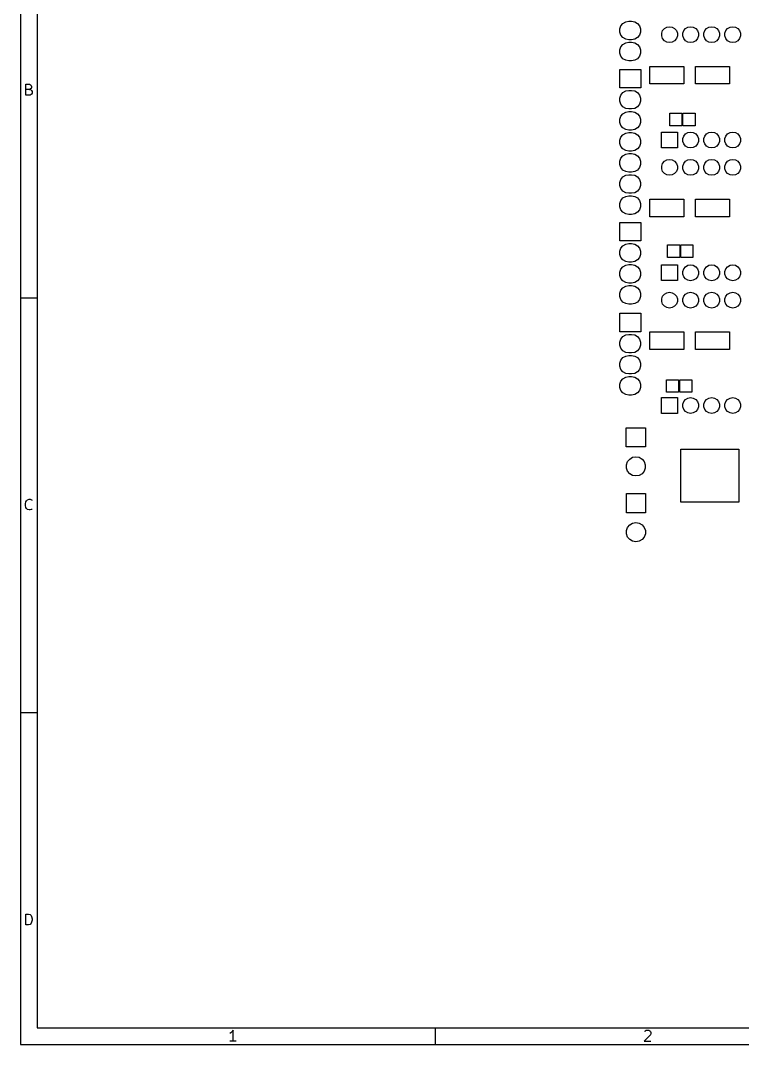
# Model space of a CAD drawing. Extents: x 10 to 287, y -200 to -10.
# Drawn here: x 10 to 97, y -200 to -76.6 of the extents above; entities that cross this region are included whole.
import ezdxf

# ---------------------------------------------------------------- set-up
doc = ezdxf.new("R2010")
doc.units = 0
doc.header["$MEASUREMENT"] = 0
doc.layers.add('BLACK', color=7, linetype='CONTINUOUS')

msp = doc.modelspace()

# ---------------------------------------------------------------- linework, layer by layer
at = {"layer": 'Black'}
for p, q in [((10, -10), (10, -200.007)), ((12, -12), (12, -198.007)), ((82.2421, -77.6059), (82.3749, -77.2412)), ((82.2421, -77.9941), (82.2421, -77.6059)), ((82.3749, -77.2412), (82.6244, -76.9439)), ((82.6244, -76.9439), (82.9605, -76.7498)), ((82.9605, -76.7498), (83.3427, -76.6824)), ((83.3427, -76.6824), (83.6573, -76.6824)), ((83.6573, -76.6824), (84.0395, -76.7498)), ((84.0395, -76.7498), (84.3756, -76.9439)), ((84.3756, -76.9439), (84.6251, -77.2412)), ((84.6251, -77.2412), (84.7579, -77.6059)), ((84.7579, -77.6059), (84.7579, -77.9941)), ((87.4116, -77.8174), (87.625, -77.5631)), ((87.625, -77.5631), (87.9126, -77.397)), ((87.9126, -77.397), (88.2396, -77.3394)), ((88.2396, -77.3394), (88.5666, -77.397)), ((88.5666, -77.397), (88.8542, -77.5631)), ((88.8542, -77.5631), (89.0676, -77.8174)), ((89.9516, -77.8174), (90.165, -77.5631)), ((90.165, -77.5631), (90.4526, -77.397)), ((90.4526, -77.397), (90.7796, -77.3394)), ((90.7796, -77.3394), (91.1066, -77.397)), ((91.1066, -77.397), (91.3942, -77.5631)), ((91.3942, -77.5631), (91.6076, -77.8174)), ((92.4916, -77.8174), (92.705, -77.5631)), ((92.705, -77.5631), (92.9926, -77.397)), ((92.9926, -77.397), (93.3196, -77.3394)), ((93.3196, -77.3394), (93.6466, -77.397)), ((93.6466, -77.397), (93.9342, -77.5631)), ((93.9342, -77.5631), (94.1476, -77.8174)), ((95.0316, -77.8174), (95.245, -77.5631)), ((95.245, -77.5631), (95.5326, -77.397)), ((95.5326, -77.397), (95.8596, -77.3394)), ((95.8596, -77.3394), (96.1866, -77.397)), ((96.1866, -77.397), (96.4742, -77.5631)), ((96.4742, -77.5631), (96.6876, -77.8174)), ((82.3749, -78.3588), (82.2421, -77.9941)), ((82.6244, -78.6561), (82.3749, -78.3588)), ((82.9605, -78.8502), (82.6244, -78.6561)), ((83.3427, -78.9176), (82.9605, -78.8502)), ((83.6573, -78.9176), (83.3427, -78.9176)), ((84.0395, -78.8502), (83.6573, -78.9176)), ((84.3756, -78.6561), (84.0395, -78.8502)), ((84.6251, -78.3588), (84.3756, -78.6561)), ((84.7579, -77.9941), (84.6251, -78.3588)), ((87.298, -78.1295), (87.4116, -77.8174)), ((87.298, -78.4615), (87.298, -78.1295)), ((87.4116, -78.7736), (87.298, -78.4615)), ((87.625, -79.0279), (87.4116, -78.7736)), ((89.0676, -78.7736), (88.8542, -79.0279)), ((89.0676, -77.8174), (89.1812, -78.1295)), ((89.1812, -78.4615), (89.0676, -78.7736)), ((89.1812, -78.1295), (89.1812, -78.4615)), ((89.838, -78.1295), (89.9516, -77.8174)), ((89.838, -78.4615), (89.838, -78.1295)), ((89.9516, -78.7736), (89.838, -78.4615)), ((90.165, -79.0279), (89.9516, -78.7736)), ((91.6076, -78.7736), (91.3942, -79.0279)), ((91.6076, -77.8174), (91.7212, -78.1295)), ((91.7212, -78.4615), (91.6076, -78.7736)), ((91.7212, -78.1295), (91.7212, -78.4615)), ((92.378, -78.1295), (92.4916, -77.8174)), ((92.378, -78.4615), (92.378, -78.1295)), ((92.4916, -78.7736), (92.378, -78.4615)), ((92.705, -79.0279), (92.4916, -78.7736)), ((94.1476, -78.7736), (93.9342, -79.0279)), ((94.1476, -77.8174), (94.2612, -78.1295)), ((94.2612, -78.4615), (94.1476, -78.7736)), ((94.2612, -78.1295), (94.2612, -78.4615)), ((94.918, -78.1295), (95.0316, -77.8174)), ((94.918, -78.4615), (94.918, -78.1295)), ((95.0316, -78.7736), (94.918, -78.4615)), ((95.245, -79.0279), (95.0316, -78.7736)), ((96.6876, -78.7736), (96.4742, -79.0279)), ((96.6876, -77.8174), (96.8012, -78.1295)), ((96.8012, -78.4615), (96.6876, -78.7736)), ((96.8012, -78.1295), (96.8012, -78.4615)), ((82.2421, -80.1459), (82.3749, -79.7812)), ((82.2421, -80.5341), (82.2421, -80.1459)), ((82.3749, -79.7812), (82.6244, -79.4839)), ((82.6244, -79.4839), (82.9605, -79.2898)), ((82.9605, -79.2898), (83.3427, -79.2224)), ((83.3427, -79.2224), (83.6573, -79.2224)), ((83.6573, -79.2224), (84.0395, -79.2898)), ((84.0395, -79.2898), (84.3756, -79.4839)), ((84.3756, -79.4839), (84.6251, -79.7812)), ((84.6251, -79.7812), (84.7579, -80.1459)), ((84.7579, -80.1459), (84.7579, -80.5341)), ((87.9126, -79.194), (87.625, -79.0279)), ((88.2396, -79.2516), (87.9126, -79.194)), ((88.5666, -79.194), (88.2396, -79.2516)), ((88.8542, -79.0279), (88.5666, -79.194)), ((90.4526, -79.194), (90.165, -79.0279)), ((90.7796, -79.2516), (90.4526, -79.194)), ((91.1066, -79.194), (90.7796, -79.2516)), ((91.3942, -79.0279), (91.1066, -79.194)), ((92.9926, -79.194), (92.705, -79.0279)), ((93.3196, -79.2516), (92.9926, -79.194)), ((93.6466, -79.194), (93.3196, -79.2516)), ((93.9342, -79.0279), (93.6466, -79.194)), ((95.5326, -79.194), (95.245, -79.0279)), ((95.8596, -79.2516), (95.5326, -79.194)), ((96.1866, -79.194), (95.8596, -79.2516)), ((96.4742, -79.0279), (96.1866, -79.194)), ((82.3749, -80.8988), (82.2421, -80.5341)), ((82.6244, -81.1961), (82.3749, -80.8988)), ((82.9605, -81.3902), (82.6244, -81.1961)), ((83.3427, -81.4576), (82.9605, -81.3902)), ((84.0395, -81.3902), (83.6573, -81.4576)), ((84.3756, -81.1961), (84.0395, -81.3902)), ((84.6251, -80.8988), (84.3756, -81.1961)), ((84.7579, -80.5341), (84.6251, -80.8988)), ((82.23, -84.7176), (82.23, -82.4824)), ((82.23, -82.4824), (84.77, -82.4824)), ((83.6573, -81.4576), (83.3427, -81.4576)), ((84.77, -82.4824), (84.77, -84.7176)), ((85.8736, -84.2391), (85.8736, -82.1309)), ((85.8736, -82.1309), (89.9808, -82.1309)), ((89.9808, -82.1309), (89.9808, -84.2391)), ((91.3752, -84.2391), (91.3752, -82.1309)), ((91.3752, -82.1309), (95.4824, -82.1309)), ((95.4824, -82.1309), (95.4824, -84.2391)), ((10.6595, -85.5881), (10.6595, -84.2881)), ((10.6595, -84.2881), (11.0929, -84.2881)), ((11.0929, -84.9071), (10.6595, -84.9071)), ((11.0929, -84.2881), (11.2167, -84.35)), ((11.2167, -84.8452), (11.0929, -84.9071)), ((11.0929, -84.9071), (11.2786, -84.969)), ((11.2167, -84.35), (11.2786, -84.4119)), ((11.2786, -84.7833), (11.2167, -84.8452)), ((11.2786, -84.4119), (11.3405, -84.5357)), ((11.3405, -84.6595), (11.2786, -84.7833)), ((11.2786, -84.969), (11.3405, -85.031)), ((11.3405, -84.5357), (11.3405, -84.6595)), ((11.3405, -85.031), (11.4024, -85.1548)), ((11.4024, -85.1548), (11.4024, -85.3405)), ((84.77, -84.7176), (82.23, -84.7176)), ((82.6244, -85.2839), (82.9605, -85.0898)), ((82.9605, -85.0898), (83.3427, -85.0224)), ((83.3427, -85.0224), (83.6573, -85.0224)), ((83.6573, -85.0224), (84.0395, -85.0898)), ((84.0395, -85.0898), (84.3756, -85.2839)), ((89.9808, -84.2391), (85.8736, -84.2391)), ((95.4824, -84.2391), (91.3752, -84.2391)), ((11.1548, -85.5881), (10.6595, -85.5881)), ((11.2786, -85.5262), (11.1548, -85.5881)), ((11.3405, -85.4643), (11.2786, -85.5262)), ((11.4024, -85.3405), (11.3405, -85.4643)), ((82.2421, -85.9459), (82.3749, -85.5812)), ((82.2421, -86.3341), (82.2421, -85.9459)), ((82.3749, -86.6988), (82.2421, -86.3341)), ((82.3749, -85.5812), (82.6244, -85.2839)), ((84.3756, -85.2839), (84.6251, -85.5812)), ((84.6251, -85.5812), (84.7579, -85.9459)), ((84.7579, -86.3341), (84.6251, -86.6988)), ((84.7579, -85.9459), (84.7579, -86.3341)), ((82.6244, -86.9961), (82.3749, -86.6988)), ((82.9605, -87.1902), (82.6244, -86.9961)), ((83.3427, -87.2576), (82.9605, -87.1902)), ((82.9605, -87.6298), (83.3427, -87.5624)), ((83.6573, -87.2576), (83.3427, -87.2576)), ((83.3427, -87.5624), (83.6573, -87.5624)), ((84.0395, -87.1902), (83.6573, -87.2576)), ((83.6573, -87.5624), (84.0395, -87.6298)), ((84.3756, -86.9961), (84.0395, -87.1902)), ((84.6251, -86.6988), (84.3756, -86.9961)), ((82.2421, -88.4859), (82.3749, -88.1212)), ((82.2421, -88.8741), (82.2421, -88.4859)), ((82.3749, -88.1212), (82.6244, -87.8239)), ((82.6244, -87.8239), (82.9605, -87.6298)), ((84.0395, -87.6298), (84.3756, -87.8239)), ((84.3756, -87.8239), (84.6251, -88.1212)), ((84.6251, -88.1212), (84.7579, -88.4859)), ((84.7579, -88.4859), (84.7579, -88.8741)), ((88.2599, -89.2734), (88.2599, -87.7646)), ((88.2599, -87.7646), (89.7179, -87.7646)), ((89.7179, -87.7646), (89.7179, -89.2734)), ((89.8601, -89.2734), (89.8601, -87.7646)), ((89.8601, -87.7646), (91.3181, -87.7646)), ((91.3181, -87.7646), (91.3181, -89.2734)), ((82.3749, -89.2388), (82.2421, -88.8741)), ((82.6244, -89.5361), (82.3749, -89.2388)), ((82.9605, -89.7302), (82.6244, -89.5361)), ((83.3427, -89.7976), (82.9605, -89.7302)), ((83.6573, -89.7976), (83.3427, -89.7976)), ((84.0395, -89.7302), (83.6573, -89.7976)), ((84.3756, -89.5361), (84.0395, -89.7302)), ((84.6251, -89.2388), (84.3756, -89.5361)), ((84.7579, -88.8741), (84.6251, -89.2388)), ((87.2871, -91.948), (87.2871, -90.043)), ((87.2871, -90.043), (89.1921, -90.043)), ((89.7179, -89.2734), (88.2599, -89.2734)), ((89.1921, -90.043), (89.1921, -91.948)), ((91.3181, -89.2734), (89.8601, -89.2734)), ((90.4526, -90.097), (90.7796, -90.0394)), ((90.7796, -90.0394), (91.1066, -90.097)), ((92.9926, -90.097), (93.3196, -90.0394)), ((93.3196, -90.0394), (93.6466, -90.097)), ((95.5326, -90.097), (95.8596, -90.0394)), ((95.8596, -90.0394), (96.1866, -90.097)), ((82.2421, -91.0259), (82.3749, -90.6612)), ((82.2421, -91.4141), (82.2421, -91.0259)), ((82.3749, -90.6612), (82.6244, -90.3639)), ((82.6244, -90.3639), (82.9605, -90.1698)), ((82.9605, -90.1698), (83.3427, -90.1024)), ((83.3427, -90.1024), (83.6573, -90.1024)), ((83.6573, -90.1024), (84.0395, -90.1698)), ((84.0395, -90.1698), (84.3756, -90.3639)), ((84.3756, -90.3639), (84.6251, -90.6612)), ((84.6251, -90.6612), (84.7579, -91.0259)), ((84.7579, -91.0259), (84.7579, -91.4141)), ((89.838, -90.8295), (89.9516, -90.5174)), ((89.838, -91.1615), (89.838, -90.8295)), ((89.9516, -91.4736), (89.838, -91.1615)), ((89.9516, -90.5174), (90.165, -90.2631)), ((90.165, -90.2631), (90.4526, -90.097)), ((91.1066, -90.097), (91.3942, -90.2631)), ((91.3942, -90.2631), (91.6076, -90.5174)), ((91.6076, -90.5174), (91.7212, -90.8295)), ((91.7212, -91.1615), (91.6076, -91.4736)), ((91.7212, -90.8295), (91.7212, -91.1615)), ((92.378, -90.8295), (92.4916, -90.5174)), ((92.378, -91.1615), (92.378, -90.8295)), ((92.4916, -91.4736), (92.378, -91.1615)), ((92.4916, -90.5174), (92.705, -90.2631)), ((92.705, -90.2631), (92.9926, -90.097)), ((93.6466, -90.097), (93.9342, -90.2631)), ((93.9342, -90.2631), (94.1476, -90.5174)), ((94.1476, -90.5174), (94.2612, -90.8295)), ((94.2612, -91.1615), (94.1476, -91.4736)), ((94.2612, -90.8295), (94.2612, -91.1615)), ((94.918, -90.8295), (95.0316, -90.5174)), ((94.918, -91.1615), (94.918, -90.8295)), ((95.0316, -91.4736), (94.918, -91.1615)), ((95.0316, -90.5174), (95.245, -90.2631)), ((95.245, -90.2631), (95.5326, -90.097)), ((96.1866, -90.097), (96.4742, -90.2631)), ((96.4742, -90.2631), (96.6876, -90.5174)), ((96.6876, -90.5174), (96.8012, -90.8295)), ((96.8012, -91.1615), (96.6876, -91.4736)), ((96.8012, -90.8295), (96.8012, -91.1615)), ((82.3749, -91.7788), (82.2421, -91.4141)), ((82.6244, -92.0761), (82.3749, -91.7788)), ((82.9605, -92.2702), (82.6244, -92.0761)), ((83.3427, -92.3376), (82.9605, -92.2702)), ((83.6573, -92.3376), (83.3427, -92.3376)), ((84.0395, -92.2702), (83.6573, -92.3376)), ((84.3756, -92.0761), (84.0395, -92.2702)), ((84.6251, -91.7788), (84.3756, -92.0761)), ((84.7579, -91.4141), (84.6251, -91.7788)), ((89.1921, -91.948), (87.2871, -91.948)), ((90.165, -91.7279), (89.9516, -91.4736)), ((90.4526, -91.894), (90.165, -91.7279)), ((90.7796, -91.9516), (90.4526, -91.894)), ((91.1066, -91.894), (90.7796, -91.9516)), ((91.3942, -91.7279), (91.1066, -91.894)), ((91.6076, -91.4736), (91.3942, -91.7279)), ((92.705, -91.7279), (92.4916, -91.4736)), ((92.9926, -91.894), (92.705, -91.7279)), ((93.3196, -91.9516), (92.9926, -91.894)), ((93.6466, -91.894), (93.3196, -91.9516)), ((93.9342, -91.7279), (93.6466, -91.894)), ((94.1476, -91.4736), (93.9342, -91.7279)), ((95.245, -91.7279), (95.0316, -91.4736)), ((95.5326, -91.894), (95.245, -91.7279)), ((95.8596, -91.9516), (95.5326, -91.894)), ((96.1866, -91.894), (95.8596, -91.9516)), ((96.4742, -91.7279), (96.1866, -91.894)), ((96.6876, -91.4736), (96.4742, -91.7279)), ((82.2421, -93.5659), (82.3749, -93.2012)), ((82.2421, -93.9541), (82.2421, -93.5659)), ((82.3749, -93.2012), (82.6244, -92.9039)), ((82.6244, -92.9039), (82.9605, -92.7098)), ((82.9605, -92.7098), (83.3427, -92.6424)), ((83.3427, -92.6424), (83.6573, -92.6424)), ((83.6573, -92.6424), (84.0395, -92.7098)), ((84.0395, -92.7098), (84.3756, -92.9039)), ((84.3756, -92.9039), (84.6251, -93.2012)), ((84.6251, -93.2012), (84.7579, -93.5659)), ((84.7579, -93.5659), (84.7579, -93.9541)), ((87.4116, -93.8194), (87.625, -93.5651)), ((87.625, -93.5651), (87.9126, -93.399)), ((87.9126, -93.399), (88.2396, -93.3414)), ((88.2396, -93.3414), (88.5666, -93.399)), ((88.5666, -93.399), (88.8542, -93.5651)), ((88.8542, -93.5651), (89.0676, -93.8194)), ((89.9516, -93.8194), (90.165, -93.5651)), ((90.165, -93.5651), (90.4526, -93.399)), ((90.4526, -93.399), (90.7796, -93.3414)), ((90.7796, -93.3414), (91.1066, -93.399)), ((91.1066, -93.399), (91.3942, -93.5651)), ((91.3942, -93.5651), (91.6076, -93.8194)), ((92.4916, -93.8194), (92.705, -93.5651)), ((92.705, -93.5651), (92.9926, -93.399)), ((92.9926, -93.399), (93.3196, -93.3414)), ((93.3196, -93.3414), (93.6466, -93.399)), ((93.6466, -93.399), (93.9342, -93.5651)), ((93.9342, -93.5651), (94.1476, -93.8194)), ((95.0316, -93.8194), (95.245, -93.5651)), ((95.245, -93.5651), (95.5326, -93.399)), ((95.5326, -93.399), (95.8596, -93.3414)), ((95.8596, -93.3414), (96.1866, -93.399)), ((96.1866, -93.399), (96.4742, -93.5651)), ((96.4742, -93.5651), (96.6876, -93.8194)), ((82.3749, -94.3188), (82.2421, -93.9541)), ((82.6244, -94.6161), (82.3749, -94.3188)), ((82.9605, -94.8102), (82.6244, -94.6161)), ((83.3427, -94.8776), (82.9605, -94.8102)), ((83.6573, -94.8776), (83.3427, -94.8776)), ((84.0395, -94.8102), (83.6573, -94.8776)), ((84.3756, -94.6161), (84.0395, -94.8102)), ((84.6251, -94.3188), (84.3756, -94.6161)), ((84.7579, -93.9541), (84.6251, -94.3188)), ((87.298, -94.1315), (87.4116, -93.8194)), ((87.298, -94.4635), (87.298, -94.1315)), ((87.4116, -94.7756), (87.298, -94.4635)), ((87.625, -95.0299), (87.4116, -94.7756)), ((89.0676, -94.7756), (88.8542, -95.0299)), ((89.0676, -93.8194), (89.1812, -94.1315)), ((89.1812, -94.4635), (89.0676, -94.7756)), ((89.1812, -94.1315), (89.1812, -94.4635)), ((89.838, -94.1315), (89.9516, -93.8194)), ((89.838, -94.4635), (89.838, -94.1315)), ((89.9516, -94.7756), (89.838, -94.4635)), ((90.165, -95.0299), (89.9516, -94.7756)), ((91.6076, -94.7756), (91.3942, -95.0299)), ((91.6076, -93.8194), (91.7212, -94.1315)), ((91.7212, -94.4635), (91.6076, -94.7756)), ((91.7212, -94.1315), (91.7212, -94.4635)), ((92.378, -94.1315), (92.4916, -93.8194)), ((92.378, -94.4635), (92.378, -94.1315)), ((92.4916, -94.7756), (92.378, -94.4635)), ((92.705, -95.0299), (92.4916, -94.7756)), ((94.1476, -94.7756), (93.9342, -95.0299)), ((94.1476, -93.8194), (94.2612, -94.1315)), ((94.2612, -94.4635), (94.1476, -94.7756)), ((94.2612, -94.1315), (94.2612, -94.4635)), ((94.918, -94.1315), (95.0316, -93.8194)), ((94.918, -94.4635), (94.918, -94.1315)), ((95.0316, -94.7756), (94.918, -94.4635)), ((95.245, -95.0299), (95.0316, -94.7756)), ((96.6876, -94.7756), (96.4742, -95.0299)), ((96.6876, -93.8194), (96.8012, -94.1315)), ((96.8012, -94.4635), (96.6876, -94.7756)), ((96.8012, -94.1315), (96.8012, -94.4635)), ((82.2421, -96.1059), (82.3749, -95.7412)), ((82.2421, -96.4941), (82.2421, -96.1059)), ((82.3749, -95.7412), (82.6244, -95.4439)), ((82.6244, -95.4439), (82.9605, -95.2498)), ((82.9605, -95.2498), (83.3427, -95.1824)), ((83.3427, -95.1824), (83.6573, -95.1824)), ((83.6573, -95.1824), (84.0395, -95.2498)), ((84.0395, -95.2498), (84.3756, -95.4439)), ((84.3756, -95.4439), (84.6251, -95.7412)), ((84.6251, -95.7412), (84.7579, -96.1059)), ((84.7579, -96.1059), (84.7579, -96.4941)), ((87.9126, -95.196), (87.625, -95.0299)), ((88.2396, -95.2536), (87.9126, -95.196)), ((88.5666, -95.196), (88.2396, -95.2536)), ((88.8542, -95.0299), (88.5666, -95.196)), ((90.4526, -95.196), (90.165, -95.0299)), ((90.7796, -95.2536), (90.4526, -95.196)), ((91.1066, -95.196), (90.7796, -95.2536)), ((91.3942, -95.0299), (91.1066, -95.196)), ((92.9926, -95.196), (92.705, -95.0299)), ((93.3196, -95.2536), (92.9926, -95.196)), ((93.6466, -95.196), (93.3196, -95.2536)), ((93.9342, -95.0299), (93.6466, -95.196)), ((95.5326, -95.196), (95.245, -95.0299)), ((95.8596, -95.2536), (95.5326, -95.196)), ((96.1866, -95.196), (95.8596, -95.2536)), ((96.4742, -95.0299), (96.1866, -95.196)), ((82.3749, -96.8588), (82.2421, -96.4941)), ((82.6244, -97.1561), (82.3749, -96.8588)), ((82.9605, -97.3502), (82.6244, -97.1561)), ((83.3427, -97.4176), (82.9605, -97.3502)), ((83.6573, -97.4176), (83.3427, -97.4176)), ((84.0395, -97.3502), (83.6573, -97.4176)), ((84.3756, -97.1561), (84.0395, -97.3502)), ((84.6251, -96.8588), (84.3756, -97.1561)), ((84.7579, -96.4941), (84.6251, -96.8588)), ((82.2421, -98.6459), (82.3749, -98.2812)), ((82.2421, -99.0341), (82.2421, -98.6459)), ((82.3749, -98.2812), (82.6244, -97.9839)), ((82.6244, -97.9839), (82.9605, -97.7898)), ((82.9605, -97.7898), (83.3427, -97.7224)), ((83.3427, -97.7224), (83.6573, -97.7224)), ((83.6573, -97.7224), (84.0395, -97.7898)), ((84.0395, -97.7898), (84.3756, -97.9839)), ((84.3756, -97.9839), (84.6251, -98.2812)), ((84.6251, -98.2812), (84.7579, -98.6459)), ((84.7579, -98.6459), (84.7579, -99.0341)), ((85.8736, -100.241), (85.8736, -98.1329)), ((85.8736, -98.1329), (89.9808, -98.1329)), ((89.9808, -98.1329), (89.9808, -100.241)), ((91.3752, -100.241), (91.3752, -98.1329)), ((91.3752, -98.1329), (95.4824, -98.1329)), ((95.4824, -98.1329), (95.4824, -100.241)), ((82.3749, -99.3988), (82.2421, -99.0341)), ((82.6244, -99.6961), (82.3749, -99.3988)), ((82.9605, -99.8902), (82.6244, -99.6961)), ((83.3427, -99.9576), (82.9605, -99.8902)), ((83.6573, -99.9576), (83.3427, -99.9576)), ((84.0395, -99.8902), (83.6573, -99.9576)), ((84.3756, -99.6961), (84.0395, -99.8902)), ((84.6251, -99.3988), (84.3756, -99.6961)), ((84.7579, -99.0341), (84.6251, -99.3988)), ((82.23, -103.168), (82.23, -100.932)), ((82.23, -100.932), (84.77, -100.932)), ((84.77, -100.932), (84.77, -103.168)), ((89.9808, -100.241), (85.8736, -100.241)), ((95.4824, -100.241), (91.3752, -100.241)), ((84.77, -103.168), (82.23, -103.168)), ((82.6244, -103.734), (82.9605, -103.54)), ((82.9605, -103.54), (83.3427, -103.472)), ((83.3427, -103.472), (83.6573, -103.472)), ((83.6573, -103.472), (84.0395, -103.54)), ((84.0395, -103.54), (84.3756, -103.734)), ((88.0059, -105.148), (88.0059, -103.64)), ((88.0059, -103.64), (89.4639, -103.64)), ((89.4639, -103.64), (89.4639, -105.148)), ((89.6061, -105.148), (89.6061, -103.64)), ((89.6061, -103.64), (91.0641, -103.64)), ((91.0641, -103.64), (91.0641, -105.148)), ((82.2421, -104.396), (82.3749, -104.031)), ((82.2421, -104.784), (82.2421, -104.396)), ((82.3749, -105.149), (82.2421, -104.784)), ((82.3749, -104.031), (82.6244, -103.734)), ((84.3756, -103.734), (84.6251, -104.031)), ((84.6251, -104.031), (84.7579, -104.396)), ((84.7579, -104.784), (84.6251, -105.149)), ((84.7579, -104.396), (84.7579, -104.784)), ((82.6244, -105.446), (82.3749, -105.149)), ((82.9605, -105.64), (82.6244, -105.446)), ((82.6244, -106.274), (82.9605, -106.08)), ((83.3427, -105.708), (82.9605, -105.64)), ((82.9605, -106.08), (83.3427, -106.012)), ((83.6573, -105.708), (83.3427, -105.708)), ((83.3427, -106.012), (83.6573, -106.012)), ((84.0395, -105.64), (83.6573, -105.708)), ((83.6573, -106.012), (84.0395, -106.08)), ((84.3756, -105.446), (84.0395, -105.64)), ((84.0395, -106.08), (84.3756, -106.274)), ((84.6251, -105.149), (84.3756, -105.446)), ((87.2871, -107.95), (87.2871, -106.045)), ((87.2871, -106.045), (89.1921, -106.045)), ((89.4639, -105.148), (88.0059, -105.148)), ((89.1921, -106.045), (89.1921, -107.95)), ((91.0641, -105.148), (89.6061, -105.148)), ((90.165, -106.265), (90.4526, -106.099)), ((90.4526, -106.099), (90.7796, -106.041)), ((90.7796, -106.041), (91.1066, -106.099)), ((91.1066, -106.099), (91.3942, -106.265)), ((92.705, -106.265), (92.9926, -106.099)), ((92.9926, -106.099), (93.3196, -106.041)), ((93.3196, -106.041), (93.6466, -106.099)), ((93.6466, -106.099), (93.9342, -106.265)), ((95.245, -106.265), (95.5326, -106.099)), ((95.5326, -106.099), (95.8596, -106.041)), ((95.8596, -106.041), (96.1866, -106.099)), ((96.1866, -106.099), (96.4742, -106.265)), ((82.2421, -106.936), (82.3749, -106.571)), ((82.2421, -107.324), (82.2421, -106.936)), ((82.3749, -107.689), (82.2421, -107.324)), ((82.3749, -106.571), (82.6244, -106.274)), ((84.3756, -106.274), (84.6251, -106.571)), ((84.6251, -106.571), (84.7579, -106.936)), ((84.7579, -107.324), (84.6251, -107.689)), ((84.7579, -106.936), (84.7579, -107.324)), ((89.838, -106.831), (89.9516, -106.519)), ((89.838, -107.164), (89.838, -106.831)), ((89.9516, -107.476), (89.838, -107.164)), ((89.9516, -106.519), (90.165, -106.265)), ((91.3942, -106.265), (91.6076, -106.519)), ((91.6076, -106.519), (91.7212, -106.831)), ((91.7212, -107.164), (91.6076, -107.476)), ((91.7212, -106.831), (91.7212, -107.164)), ((92.378, -106.831), (92.4916, -106.519)), ((92.378, -107.164), (92.378, -106.831)), ((92.4916, -107.476), (92.378, -107.164)), ((92.4916, -106.519), (92.705, -106.265)), ((93.9342, -106.265), (94.1476, -106.519)), ((94.1476, -106.519), (94.2612, -106.831)), ((94.2612, -107.164), (94.1476, -107.476)), ((94.2612, -106.831), (94.2612, -107.164)), ((94.918, -106.831), (95.0316, -106.519)), ((94.918, -107.164), (94.918, -106.831)), ((95.0316, -107.476), (94.918, -107.164)), ((95.0316, -106.519), (95.245, -106.265)), ((96.4742, -106.265), (96.6876, -106.519)), ((96.6876, -106.519), (96.8012, -106.831)), ((96.8012, -107.164), (96.6876, -107.476)), ((96.8012, -106.831), (96.8012, -107.164)), ((82.6244, -107.986), (82.3749, -107.689)), ((82.9605, -108.18), (82.6244, -107.986)), ((83.3427, -108.248), (82.9605, -108.18)), ((82.9605, -108.62), (83.3427, -108.552)), ((83.6573, -108.248), (83.3427, -108.248)), ((83.3427, -108.552), (83.6573, -108.552)), ((84.0395, -108.18), (83.6573, -108.248)), ((83.6573, -108.552), (84.0395, -108.62)), ((84.3756, -107.986), (84.0395, -108.18)), ((84.6251, -107.689), (84.3756, -107.986)), ((89.1921, -107.95), (87.2871, -107.95)), ((90.165, -107.73), (89.9516, -107.476)), ((90.4526, -107.896), (90.165, -107.73)), ((90.7796, -107.954), (90.4526, -107.896)), ((91.1066, -107.896), (90.7796, -107.954)), ((91.3942, -107.73), (91.1066, -107.896)), ((91.6076, -107.476), (91.3942, -107.73)), ((92.705, -107.73), (92.4916, -107.476)), ((92.9926, -107.896), (92.705, -107.73)), ((93.3196, -107.954), (92.9926, -107.896)), ((93.6466, -107.896), (93.3196, -107.954)), ((93.9342, -107.73), (93.6466, -107.896)), ((94.1476, -107.476), (93.9342, -107.73)), ((95.245, -107.73), (95.0316, -107.476)), ((95.5326, -107.896), (95.245, -107.73)), ((95.8596, -107.954), (95.5326, -107.896)), ((96.1866, -107.896), (95.8596, -107.954)), ((96.4742, -107.73), (96.1866, -107.896)), ((96.6876, -107.476), (96.4742, -107.73)), ((82.2421, -109.476), (82.3749, -109.111)), ((82.2421, -109.864), (82.2421, -109.476)), ((82.3749, -109.111), (82.6244, -108.814)), ((82.6244, -108.814), (82.9605, -108.62)), ((84.0395, -108.62), (84.3756, -108.814)), ((84.3756, -108.814), (84.6251, -109.111)), ((84.6251, -109.111), (84.7579, -109.476)), ((84.7579, -109.476), (84.7579, -109.864)), ((87.298, -110.133), (87.4116, -109.821)), ((87.4116, -109.821), (87.625, -109.567)), ((87.625, -109.567), (87.9126, -109.401)), ((87.9126, -109.401), (88.2396, -109.343)), ((88.2396, -109.343), (88.5666, -109.401)), ((88.5666, -109.401), (88.8542, -109.567)), ((88.8542, -109.567), (89.0676, -109.821)), ((89.0676, -109.821), (89.1812, -110.133)), ((89.838, -110.133), (89.9516, -109.821)), ((89.9516, -109.821), (90.165, -109.567)), ((90.165, -109.567), (90.4526, -109.401)), ((90.4526, -109.401), (90.7796, -109.343)), ((90.7796, -109.343), (91.1066, -109.401)), ((91.1066, -109.401), (91.3942, -109.567)), ((91.3942, -109.567), (91.6076, -109.821)), ((91.6076, -109.821), (91.7212, -110.133)), ((92.378, -110.133), (92.4916, -109.821)), ((92.4916, -109.821), (92.705, -109.567)), ((92.705, -109.567), (92.9926, -109.401)), ((92.9926, -109.401), (93.3196, -109.343)), ((93.3196, -109.343), (93.6466, -109.401)), ((93.6466, -109.401), (93.9342, -109.567)), ((93.9342, -109.567), (94.1476, -109.821)), ((94.1476, -109.821), (94.2612, -110.133)), ((94.918, -110.133), (95.0316, -109.821)), ((95.0316, -109.821), (95.245, -109.567)), ((95.245, -109.567), (95.5326, -109.401)), ((95.5326, -109.401), (95.8596, -109.343)), ((95.8596, -109.343), (96.1866, -109.401)), ((96.1866, -109.401), (96.4742, -109.567)), ((96.4742, -109.567), (96.6876, -109.821)), ((96.6876, -109.821), (96.8012, -110.133)), ((10, -110), (12, -110)), ((82.3749, -110.229), (82.2421, -109.864)), ((82.6244, -110.526), (82.3749, -110.229)), ((82.9605, -110.72), (82.6244, -110.526)), ((83.3427, -110.788), (82.9605, -110.72)), ((83.6573, -110.788), (83.3427, -110.788)), ((84.0395, -110.72), (83.6573, -110.788)), ((84.3756, -110.526), (84.0395, -110.72)), ((84.6251, -110.229), (84.3756, -110.526)), ((84.7579, -109.864), (84.6251, -110.229)), ((87.298, -110.466), (87.298, -110.133)), ((87.4116, -110.778), (87.298, -110.466)), ((87.625, -111.032), (87.4116, -110.778)), ((87.9126, -111.198), (87.625, -111.032)), ((88.8542, -111.032), (88.5666, -111.198)), ((89.0676, -110.778), (88.8542, -111.032)), ((89.1812, -110.466), (89.0676, -110.778)), ((89.1812, -110.133), (89.1812, -110.466)), ((89.838, -110.466), (89.838, -110.133)), ((89.9516, -110.778), (89.838, -110.466)), ((90.165, -111.032), (89.9516, -110.778)), ((90.4526, -111.198), (90.165, -111.032)), ((91.3942, -111.032), (91.1066, -111.198)), ((91.6076, -110.778), (91.3942, -111.032)), ((91.7212, -110.466), (91.6076, -110.778)), ((91.7212, -110.133), (91.7212, -110.466)), ((92.378, -110.466), (92.378, -110.133)), ((92.4916, -110.778), (92.378, -110.466)), ((92.705, -111.032), (92.4916, -110.778)), ((92.9926, -111.198), (92.705, -111.032)), ((93.9342, -111.032), (93.6466, -111.198)), ((94.1476, -110.778), (93.9342, -111.032)), ((94.2612, -110.466), (94.1476, -110.778)), ((94.2612, -110.133), (94.2612, -110.466)), ((94.918, -110.466), (94.918, -110.133)), ((95.0316, -110.778), (94.918, -110.466)), ((95.245, -111.032), (95.0316, -110.778)), ((95.5326, -111.198), (95.245, -111.032)), ((96.4742, -111.032), (96.1866, -111.198)), ((96.6876, -110.778), (96.4742, -111.032)), ((96.8012, -110.466), (96.6876, -110.778)), ((96.8012, -110.133), (96.8012, -110.466)), ((82.23, -114.118), (82.23, -111.882)), ((82.23, -111.882), (84.77, -111.882)), ((84.77, -111.882), (84.77, -114.118)), ((88.2396, -111.256), (87.9126, -111.198)), ((88.5666, -111.198), (88.2396, -111.256)), ((90.7796, -111.256), (90.4526, -111.198)), ((91.1066, -111.198), (90.7796, -111.256)), ((93.3196, -111.256), (92.9926, -111.198)), ((93.6466, -111.198), (93.3196, -111.256)), ((95.8596, -111.256), (95.5326, -111.198)), ((96.1866, -111.198), (95.8596, -111.256)), ((84.77, -114.118), (82.23, -114.118)), ((82.3749, -114.981), (82.6244, -114.684)), ((82.6244, -114.684), (82.9605, -114.49)), ((82.9605, -114.49), (83.3427, -114.422)), ((83.3427, -114.422), (83.6573, -114.422)), ((83.6573, -114.422), (84.0395, -114.49)), ((84.0395, -114.49), (84.3756, -114.684)), ((84.3756, -114.684), (84.6251, -114.981)), ((85.8736, -116.243), (85.8736, -114.135)), ((85.8736, -114.135), (89.9808, -114.135)), ((89.9808, -114.135), (89.9808, -116.243)), ((91.3752, -116.243), (91.3752, -114.135)), ((91.3752, -114.135), (95.4824, -114.135)), ((95.4824, -114.135), (95.4824, -116.243)), ((82.2421, -115.346), (82.3749, -114.981)), ((82.2421, -115.734), (82.2421, -115.346)), ((82.3749, -116.099), (82.2421, -115.734)), ((84.6251, -114.981), (84.7579, -115.346)), ((84.7579, -115.734), (84.6251, -116.099)), ((84.7579, -115.346), (84.7579, -115.734)), ((82.6244, -116.396), (82.3749, -116.099)), ((82.3749, -117.521), (82.6244, -117.224)), ((82.9605, -116.59), (82.6244, -116.396)), ((82.6244, -117.224), (82.9605, -117.03)), ((83.3427, -116.658), (82.9605, -116.59)), ((82.9605, -117.03), (83.3427, -116.962)), ((83.6573, -116.658), (83.3427, -116.658)), ((83.3427, -116.962), (83.6573, -116.962)), ((84.0395, -116.59), (83.6573, -116.658)), ((83.6573, -116.962), (84.0395, -117.03)), ((84.3756, -116.396), (84.0395, -116.59)), ((84.0395, -117.03), (84.3756, -117.224)), ((84.6251, -116.099), (84.3756, -116.396)), ((84.3756, -117.224), (84.6251, -117.521)), ((89.9808, -116.243), (85.8736, -116.243)), ((95.4824, -116.243), (91.3752, -116.243)), ((82.2421, -117.886), (82.3749, -117.521)), ((82.2421, -118.274), (82.2421, -117.886)), ((82.3749, -118.639), (82.2421, -118.274)), ((84.6251, -117.521), (84.7579, -117.886)), ((84.7579, -118.274), (84.6251, -118.639)), ((84.7579, -117.886), (84.7579, -118.274)), ((82.6244, -118.936), (82.3749, -118.639)), ((82.9605, -119.13), (82.6244, -118.936)), ((82.6244, -119.764), (82.9605, -119.57)), ((83.3427, -119.198), (82.9605, -119.13)), ((82.9605, -119.57), (83.3427, -119.502)), ((83.6573, -119.198), (83.3427, -119.198)), ((83.3427, -119.502), (83.6573, -119.502)), ((84.0395, -119.13), (83.6573, -119.198)), ((83.6573, -119.502), (84.0395, -119.57)), ((84.3756, -118.936), (84.0395, -119.13)), ((84.0395, -119.57), (84.3756, -119.764)), ((84.6251, -118.639), (84.3756, -118.936)), ((82.2421, -120.426), (82.3749, -120.061)), ((82.2421, -120.814), (82.2421, -120.426)), ((82.3749, -121.179), (82.2421, -120.814)), ((82.3749, -120.061), (82.6244, -119.764)), ((84.3756, -119.764), (84.6251, -120.061)), ((84.6251, -120.061), (84.7579, -120.426)), ((84.7579, -120.814), (84.6251, -121.179)), ((84.7579, -120.426), (84.7579, -120.814)), ((87.8789, -121.404), (87.8789, -119.896)), ((87.8789, -119.896), (89.3369, -119.896)), ((89.3369, -119.896), (89.3369, -121.404)), ((89.4791, -121.404), (89.4791, -119.896)), ((89.4791, -119.896), (90.9371, -119.896)), ((90.9371, -119.896), (90.9371, -121.404)), ((82.6244, -121.476), (82.3749, -121.179)), ((82.9605, -121.67), (82.6244, -121.476)), ((83.3427, -121.738), (82.9605, -121.67)), ((83.6573, -121.738), (83.3427, -121.738)), ((84.0395, -121.67), (83.6573, -121.738)), ((84.3756, -121.476), (84.0395, -121.67)), ((84.6251, -121.179), (84.3756, -121.476)), ((87.2871, -123.952), (87.2871, -122.047)), ((87.2871, -122.047), (89.1921, -122.047)), ((89.3369, -121.404), (87.8789, -121.404)), ((89.1921, -122.047), (89.1921, -123.952)), ((90.9371, -121.404), (89.4791, -121.404)), ((90.165, -122.267), (90.4526, -122.101)), ((90.4526, -122.101), (90.7796, -122.043)), ((90.7796, -122.043), (91.1066, -122.101)), ((91.1066, -122.101), (91.3942, -122.267)), ((92.705, -122.267), (92.9926, -122.101)), ((92.9926, -122.101), (93.3196, -122.043)), ((93.3196, -122.043), (93.6466, -122.101)), ((93.6466, -122.101), (93.9342, -122.267)), ((95.245, -122.267), (95.5326, -122.101)), ((95.5326, -122.101), (95.8596, -122.043)), ((95.8596, -122.043), (96.1866, -122.101)), ((96.1866, -122.101), (96.4742, -122.267)), ((89.838, -122.833), (89.9516, -122.521)), ((89.838, -123.166), (89.838, -122.833)), ((89.9516, -123.478), (89.838, -123.166)), ((89.9516, -122.521), (90.165, -122.267)), ((91.3942, -122.267), (91.6076, -122.521)), ((91.6076, -122.521), (91.7212, -122.833)), ((91.7212, -123.166), (91.6076, -123.478)), ((91.7212, -122.833), (91.7212, -123.166)), ((92.378, -122.833), (92.4916, -122.521)), ((92.378, -123.166), (92.378, -122.833)), ((92.4916, -123.478), (92.378, -123.166)), ((92.4916, -122.521), (92.705, -122.267)), ((93.9342, -122.267), (94.1476, -122.521)), ((94.1476, -122.521), (94.2612, -122.833)), ((94.2612, -123.166), (94.1476, -123.478)), ((94.2612, -122.833), (94.2612, -123.166)), ((94.918, -122.833), (95.0316, -122.521)), ((94.918, -123.166), (94.918, -122.833)), ((95.0316, -123.478), (94.918, -123.166)), ((95.0316, -122.521), (95.245, -122.267)), ((96.4742, -122.267), (96.6876, -122.521)), ((96.6876, -122.521), (96.8012, -122.833)), ((96.8012, -123.166), (96.6876, -123.478)), ((96.8012, -122.833), (96.8012, -123.166)), ((89.1921, -123.952), (87.2871, -123.952)), ((90.165, -123.732), (89.9516, -123.478)), ((90.4526, -123.898), (90.165, -123.732)), ((90.7796, -123.956), (90.4526, -123.898)), ((91.1066, -123.898), (90.7796, -123.956)), ((91.3942, -123.732), (91.1066, -123.898)), ((91.6076, -123.478), (91.3942, -123.732)), ((92.705, -123.732), (92.4916, -123.478)), ((92.9926, -123.898), (92.705, -123.732)), ((93.3196, -123.956), (92.9926, -123.898)), ((93.6466, -123.898), (93.3196, -123.956)), ((93.9342, -123.732), (93.6466, -123.898)), ((94.1476, -123.478), (93.9342, -123.732)), ((95.245, -123.732), (95.0316, -123.478)), ((95.5326, -123.898), (95.245, -123.732)), ((95.8596, -123.956), (95.5326, -123.898)), ((96.1866, -123.898), (95.8596, -123.956)), ((96.4742, -123.732), (96.1866, -123.898)), ((96.6876, -123.478), (96.4742, -123.732)), ((83.026, -127.984), (83.026, -125.676)), ((83.026, -125.676), (85.334, -125.676)), ((85.334, -125.676), (85.334, -127.984)), ((85.334, -127.984), (83.026, -127.984)), ((89.5871, -134.649), (89.5871, -128.241)), ((89.5871, -128.241), (96.5949, -128.241)), ((96.5949, -128.241), (96.5949, -134.649)), ((83.1768, -129.751), (83.4354, -129.443)), ((83.4354, -129.443), (83.7838, -129.241)), ((83.7838, -129.241), (84.18, -129.172)), ((84.18, -129.172), (84.5762, -129.241)), ((84.5762, -129.241), (84.9246, -129.443)), ((84.9246, -129.443), (85.1832, -129.751)), ((83.0392, -130.129), (83.1768, -129.751)), ((83.0392, -130.531), (83.0392, -130.129)), ((83.1768, -130.909), (83.0392, -130.531)), ((85.1832, -129.751), (85.3208, -130.129)), ((85.3208, -130.531), (85.1832, -130.909)), ((85.3208, -130.129), (85.3208, -130.531)), ((83.4354, -131.217), (83.1768, -130.909)), ((83.7838, -131.419), (83.4354, -131.217)), ((84.18, -131.488), (83.7838, -131.419)), ((84.5762, -131.419), (84.18, -131.488)), ((84.9246, -131.217), (84.5762, -131.419)), ((85.1832, -130.909), (84.9246, -131.217)), ((10.6595, -134.598), (10.7214, -134.474)), ((10.7214, -134.474), (10.8452, -134.35)), ((10.8452, -134.35), (11.031, -134.288)), ((11.031, -134.288), (11.1548, -134.288)), ((11.1548, -134.288), (11.3405, -134.35)), ((11.3405, -134.35), (11.4024, -134.412)), ((83.036, -135.924), (83.036, -133.616)), ((83.036, -133.616), (85.344, -133.616)), ((85.344, -133.616), (85.344, -135.924)), ((10.5976, -134.845), (10.6595, -134.598)), ((10.5976, -135.031), (10.5976, -134.845)), ((10.6595, -135.279), (10.5976, -135.031)), ((10.7214, -135.402), (10.6595, -135.279)), ((10.8452, -135.526), (10.7214, -135.402)), ((11.031, -135.588), (10.8452, -135.526)), ((11.1548, -135.588), (11.031, -135.588)), ((11.3405, -135.526), (11.1548, -135.588)), ((11.4024, -135.464), (11.3405, -135.526)), ((96.5949, -134.649), (89.5871, -134.649)), ((85.344, -135.924), (83.036, -135.924)), ((83.0492, -138.069), (83.1868, -137.691)), ((83.0492, -138.471), (83.0492, -138.069)), ((83.1868, -137.691), (83.4454, -137.383)), ((83.4454, -137.383), (83.7938, -137.181)), ((83.7938, -137.181), (84.19, -137.112)), ((84.19, -137.112), (84.5862, -137.181)), ((84.5862, -137.181), (84.9346, -137.383)), ((84.9346, -137.383), (85.1932, -137.691)), ((85.1932, -137.691), (85.3308, -138.069)), ((85.3308, -138.069), (85.3308, -138.471)), ((83.1868, -138.849), (83.0492, -138.471)), ((83.4454, -139.157), (83.1868, -138.849)), ((83.7938, -139.359), (83.4454, -139.157)), ((84.19, -139.428), (83.7938, -139.359)), ((84.5862, -139.359), (84.19, -139.428)), ((84.9346, -139.157), (84.5862, -139.359)), ((85.1932, -138.849), (84.9346, -139.157)), ((85.3308, -138.471), (85.1932, -138.849)), ((10, -160), (12, -160)), ((10.6595, -185.588), (10.6595, -184.288)), ((10.6595, -184.288), (10.969, -184.288)), ((10.969, -184.288), (11.1548, -184.35)), ((11.1548, -184.35), (11.2786, -184.474)), ((11.2786, -184.474), (11.3405, -184.598)), ((11.3405, -184.598), (11.4024, -184.845)), ((11.4024, -185.031), (11.3405, -185.279)), ((11.4024, -184.845), (11.4024, -185.031)), ((10.969, -185.588), (10.6595, -185.588)), ((11.1548, -185.526), (10.969, -185.588)), ((11.2786, -185.402), (11.1548, -185.526)), ((11.3405, -185.279), (11.2786, -185.402)), ((12, -198.007), (285.002, -198.007)), ((35.3714, -198.605), (35.2476, -198.667)), ((35.4952, -198.481), (35.3714, -198.605)), ((35.619, -198.295), (35.4952, -198.481)), ((35.619, -199.595), (35.619, -198.295)), ((60, -198.007), (60, -200.007)), ((85.2476, -198.419), (85.3095, -198.357)), ((85.3095, -198.357), (85.4333, -198.295)), ((85.4333, -198.295), (85.7429, -198.295)), ((85.7429, -198.295), (85.8667, -198.357)), ((85.8667, -198.357), (85.9286, -198.419)), ((85.9286, -198.419), (85.9905, -198.543)), ((85.9905, -198.667), (85.9286, -198.852)), ((85.9905, -198.543), (85.9905, -198.667)), ((35.9905, -199.595), (35.2476, -199.595)), ((85.9286, -198.852), (85.1857, -199.595)), ((85.1857, -199.595), (85.9905, -199.595)), ((10, -200.007), (287.002, -200.007))]:
    msp.add_line(p, q, dxfattribs=at)

doc.saveas('drawing.dxf')
